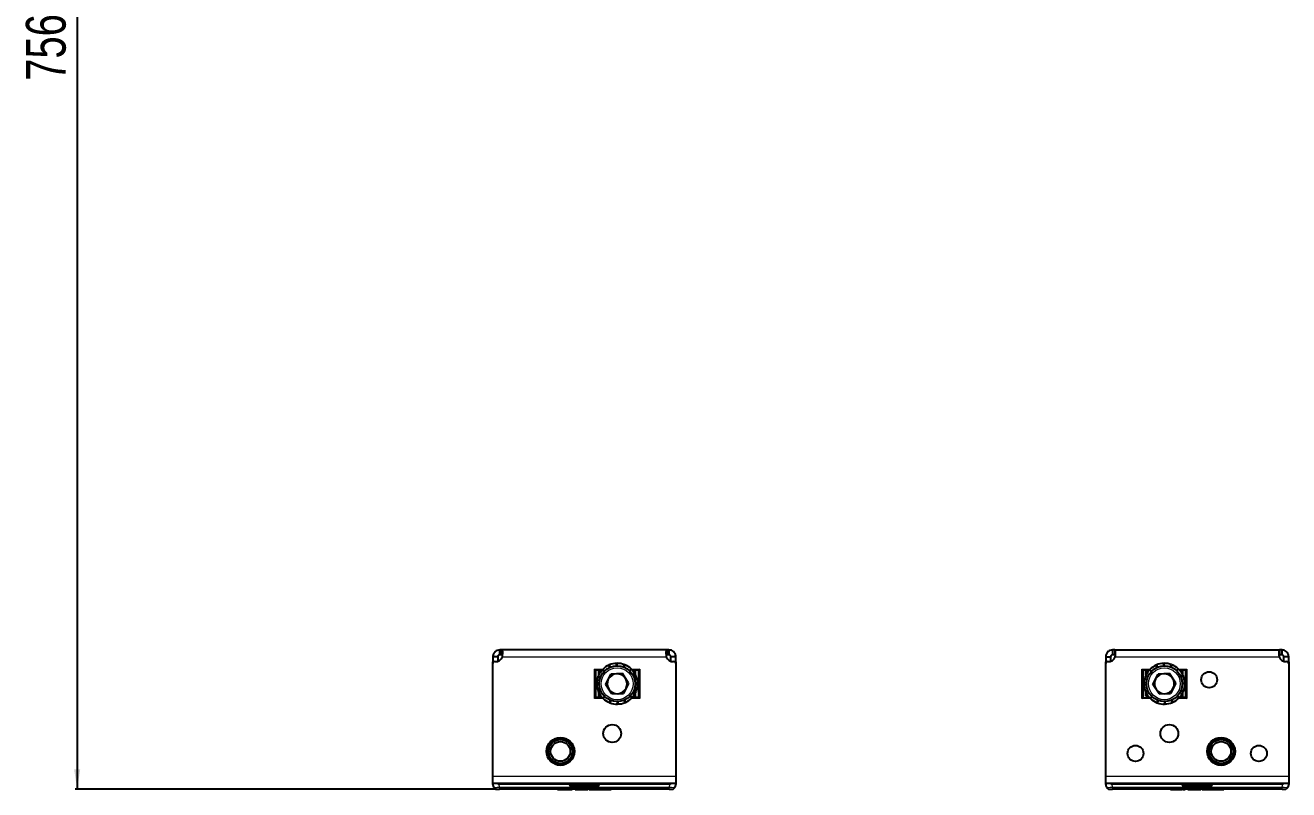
# Model space of a CAD drawing. Header units: millimetres. Extents: x -438 to 2419, y -870 to 591.
# Drawn here: x -438 to 197, y -870 to -486 of the extents above; entities that cross this region are included whole.
import ezdxf

# ---------------------------------------------------------------- set-up
doc = ezdxf.new("R2010")
doc.units = ezdxf.units.MM
doc.layers.add('FORMAT', color=7, linetype='Continuous')
doc.styles.add('SLDTEXTSTYLE0', font='TXT', dxfattribs={"width": 0.75})
doc.dimstyles.new('SLDDIMSTYLE0', dxfattribs={"dimtxt": 20, "dimasz": 10, "dimexe": 0, "dimexo": 0.0625, "dimgap": 5, "dimtad": 2, "dimdec": 1, "dimrnd": 1e-09, "dimzin": 12, "dimdsep": 46, "dimtxsty": 'SLDTEXTSTYLE0', "dimsah": 1, "dimcen": 0.09, "dimadec": 0, "dimazin": 3, "dimtfac": 1, "dimtofl": 0, "dimtmove": 0, "dimatfit": 3, "dimfxl": 0, "dimfrac": 2, "dimtolj": 1, "dimtzin": 12, "dimarcsym": 0})

# ---------------------------------------------------------------- blocks, each defined once
blk = doc.blocks.new('_D_7')
at = {"layer": 'FORMAT'}
for p, q in [((-201.53, -113.3), (-413.31, -113.3)), ((-412.31, -113.3), (-412.31, -869.3)), ((-201.53, -869.3), (-413.31, -869.3))]:
    blk.add_line(p, q, dxfattribs=at)
for points in [[(-412.31, -113.3), (-413.85, -123.3), (-410.77, -123.3)], [(-412.31, -869.3), (-410.77, -859.3), (-413.85, -859.3)]]:
    blk.add_solid(points, dxfattribs=at)
at = {"layer": 'FORMAT', "insert": (-438.09, -513.46), "char_height": 20, "attachment_point": 1, "rotation": 90, "style": 'SLDTEXTSTYLE0'}
blk.add_mtext('756', dxfattribs=at)

msp = doc.modelspace()

# ---------------------------------------------------------------- linework, layer by layer
at = {"color": 7, "linetype": 'Continuous', "lineweight": 25}
for p, q in [((-199.92, -801.8), (-199.92, -799.3)), ((-198.83, -799.3), (-199.92, -799.3)), ((-116.01, -799.3), (-198.83, -799.3)), ((-198.83, -801.8), (-198.83, -799.3)), ((-116.01, -799.3), (-116.01, -801.8)), ((-114.92, -799.3), (-116.01, -799.3)), ((-114.92, -799.3), (-114.92, -801.8)), ((108.08, -799.3), (108.08, -801.8)), ((109.17, -799.3), (108.08, -799.3)), ((109.17, -799.3), (109.17, -801.8)), ((109.17, -799.3), (191.99, -799.3)), ((191.99, -799.3), (191.99, -801.8)), ((193.08, -799.3), (191.99, -799.3)), ((193.08, -799.3), (193.08, -801.8)), ((-200.92, -802.8), (-203.42, -802.8)), ((-203.42, -802.8), (-203.42, -805.3)), ((-203.42, -806.2), (-203.42, -805.3)), ((-203.42, -862.8), (-203.42, -806.2)), ((-200.92, -802.8), (-200.92, -805.08)), ((-198.83, -801.8), (-199.92, -801.8)), ((-141.19, -807.3), (-141.22, -806.05)), ((-140.97, -806.05), (-141.06, -807.3)), ((-114.92, -801.8), (-116.01, -801.8)), ((-111.42, -802.8), (-113.92, -802.8)), ((-113.92, -805.08), (-113.92, -802.8)), ((-111.42, -805.3), (-111.42, -802.8)), ((-111.42, -805.3), (-111.42, -806.2)), ((-111.42, -806.2), (-111.42, -862.8)), ((104.58, -802.8), (107.08, -802.8)), ((104.58, -802.8), (104.58, -805.3)), ((104.58, -806.2), (104.58, -805.3)), ((104.58, -862.8), (104.58, -806.2)), ((107.08, -802.8), (107.08, -805.08)), ((109.17, -801.8), (108.08, -801.8)), ((133.77, -807.3), (133.73, -806.05)), ((133.98, -806.05), (133.9, -807.3)), ((193.08, -801.8), (191.99, -801.8)), ((196.58, -802.8), (194.08, -802.8)), ((194.08, -805.08), (194.08, -802.8)), ((196.58, -805.3), (196.58, -802.8)), ((196.58, -805.3), (196.58, -806.2)), ((196.58, -806.2), (196.58, -862.8)), ((-151.92, -809.3), (-152.27, -808.95)), ((-151.92, -809.3), (-151.92, -823.3)), ((-148.41, -809.3), (-151.92, -809.3)), ((-151.57, -809.65), (-151.92, -809.3)), ((-149.33, -813.1), (-150.5, -812.65)), ((-150.41, -812.42), (-149.29, -812.98)), ((-150.17, -811.88), (-150.17, -810)), ((-149.01, -810), (-150.17, -810)), ((-147.47, -810.12), (-148.38, -809.27)), ((-148.27, -809.3), (-148.35, -809.3)), ((-148.21, -809.09), (-147.38, -810.03)), ((-147.92, -809.55), (-147.92, -809.7)), ((-147.34, -809.99), (-147.92, -809.65)), ((-147.35, -810), (-147.6, -810)), ((-146.69, -816.6), (-144.07, -811.46)), ((-144.61, -808.09), (-145.12, -806.95)), ((-144.89, -806.85), (-144.49, -808.04)), ((-138.3, -811.15), (-144.07, -811.46)), ((-135.16, -815.99), (-138.3, -811.15)), ((-137.72, -807.88), (-137.28, -806.72)), ((-137.05, -806.81), (-137.61, -807.93)), ((-134.75, -809.75), (-133.89, -808.84)), ((-133.71, -809.01), (-134.66, -809.83)), ((-133.43, -809.3), (-129.92, -809.3)), ((-131.67, -810), (-132.84, -810)), ((-132.71, -812.61), (-131.57, -812.1)), ((-131.47, -812.33), (-132.66, -812.72)), ((-131.67, -811.88), (-131.67, -810)), ((-129.92, -809.3), (-130.27, -809.65)), ((-129.57, -808.95), (-129.92, -809.3)), ((-129.92, -809.3), (-129.92, -823.3)), ((122.73, -808.95), (123.08, -809.3)), ((123.08, -809.3), (126.59, -809.3)), ((123.08, -823.3), (123.08, -809.3)), ((123.08, -809.3), (123.43, -809.65)), ((125.65, -813.14), (124.48, -812.7)), ((124.57, -812.47), (125.7, -813.02)), ((124.83, -811.88), (124.83, -810)), ((125.99, -810), (124.83, -810)), ((127.5, -810.15), (126.59, -809.3)), ((126.76, -809.12), (127.59, -810.06)), ((127.65, -810), (127.33, -810)), ((128.31, -816.61), (130.92, -811.46)), ((130.35, -808.1), (129.84, -806.97)), ((130.06, -806.87), (130.47, -808.05)), ((136.69, -811.15), (130.92, -811.46)), ((139.84, -815.98), (136.69, -811.15)), ((137.24, -807.87), (137.68, -806.7)), ((137.91, -806.79), (137.35, -807.91)), ((140.22, -809.72), (141.08, -808.81)), ((141.26, -808.98), (140.31, -809.81)), ((145.08, -809.3), (141.57, -809.3)), ((143.33, -810), (142.16, -810)), ((142.27, -812.57), (143.41, -812.05)), ((143.51, -812.28), (142.32, -812.69)), ((143.33, -811.88), (143.33, -810)), ((144.73, -809.65), (145.08, -809.3)), ((145.08, -809.3), (145.43, -808.95)), ((145.08, -823.3), (145.08, -809.3)), ((-151.17, -816.35), (-149.92, -816.44)), ((-149.92, -816.56), (-151.17, -816.6)), ((-143.54, -821.44), (-146.69, -816.6)), ((-135.16, -815.99), (-137.78, -821.14)), ((-131.93, -816.03), (-130.68, -815.99)), ((-130.67, -816.24), (-131.92, -816.16)), ((123.83, -816.4), (125.08, -816.48)), ((125.08, -816.6), (123.83, -816.65)), ((131.47, -821.45), (128.31, -816.61)), ((139.84, -815.98), (137.24, -821.13)), ((143.07, -815.99), (144.32, -815.95)), ((144.33, -816.2), (143.08, -816.12)), ((-151.92, -823.3), (-152.27, -823.65)), ((-151.57, -822.95), (-151.92, -823.3)), ((-151.92, -823.3), (-148.41, -823.3)), ((-150.37, -820.27), (-149.18, -819.87)), ((-149.13, -819.98), (-150.27, -820.5)), ((-150.17, -822.6), (-150.17, -820.71)), ((-150.17, -822.6), (-149.01, -822.6)), ((-148.13, -823.58), (-147.19, -822.76)), ((-147.1, -822.85), (-147.95, -823.75)), ((-144.8, -825.79), (-144.24, -824.66)), ((-144.12, -824.71), (-144.56, -825.88)), ((-143.54, -821.44), (-137.78, -821.14)), ((-140.87, -826.55), (-140.78, -825.3)), ((-140.66, -825.29), (-140.62, -826.54)), ((-136.95, -825.75), (-137.35, -824.56)), ((-137.23, -824.51), (-136.72, -825.65)), ((-134.5, -822.61), (-133.92, -822.94)), ((-134.49, -822.6), (-134.24, -822.6)), ((-133.64, -823.51), (-134.46, -822.56)), ((-134.37, -822.47), (-133.46, -823.33)), ((-133.5, -823.3), (-133.57, -823.3)), ((-129.92, -823.3), (-133.43, -823.3)), ((-132.84, -822.6), (-131.67, -822.6)), ((-131.43, -820.17), (-132.55, -819.61)), ((-132.51, -819.49), (-131.34, -819.94)), ((-131.67, -822.6), (-131.67, -820.71)), ((-129.92, -823.3), (-130.27, -822.95)), ((-129.57, -823.65), (-129.92, -823.3)), ((122.73, -823.65), (123.08, -823.3)), ((123.08, -823.3), (126.59, -823.3)), ((124.65, -820.31), (125.83, -819.91)), ((125.89, -820.02), (124.75, -820.54)), ((124.83, -822.6), (124.83, -820.71)), ((124.83, -822.6), (125.99, -822.6)), ((126.9, -823.61), (127.84, -822.79)), ((127.93, -822.87), (127.08, -823.79)), ((130.25, -825.8), (130.8, -824.68)), ((130.92, -824.72), (130.48, -825.89)), ((131.47, -821.45), (137.24, -821.13)), ((134.18, -826.55), (134.26, -825.29)), ((134.38, -825.29), (134.43, -826.54)), ((138.09, -825.73), (137.69, -824.54)), ((137.8, -824.49), (138.32, -825.63)), ((140.51, -822.6), (140.82, -822.6)), ((141.4, -823.47), (140.57, -822.53)), ((140.66, -822.44), (141.57, -823.29)), ((141.08, -823.05), (141.08, -822.84)), ((141.57, -823.3), (145.08, -823.3)), ((142.16, -822.6), (143.33, -822.6)), ((143.59, -820.13), (142.46, -819.57)), ((142.51, -819.46), (143.68, -819.89)), ((143.33, -822.6), (143.33, -820.71)), ((144.73, -822.95), (145.08, -823.3)), ((145.08, -823.3), (145.43, -823.65)), ((-203.42, -866.3), (-203.42, -862.8)), ((-111.42, -862.8), (-111.42, -866.3)), ((104.58, -866.3), (104.58, -862.8)), ((196.58, -862.8), (196.58, -866.3)), ((-203.42, -866.5), (-203.42, -866.3)), ((-203.42, -866.3), (-111.42, -866.3)), ((-202.97, -868.18), (-203.42, -866.5)), ((-201.52, -869.3), (-200.07, -869.3)), ((-200.52, -866.5), (-164.92, -866.5)), ((-114.77, -869.3), (-200.07, -869.3)), ((-170.85, -869.5), (-170.85, -869.3)), ((-165.17, -869.5), (-170.41, -869.5)), ((-164.92, -866.3), (-164.92, -866.5)), ((-164.92, -866.5), (-164.92, -867)), ((-164.74, -869.5), (-164.74, -869.3)), ((-164.42, -867.5), (-150.42, -867.5)), ((-163.5, -869.5), (-163.5, -869.3)), ((-163.25, -869.5), (-163.25, -869.3)), ((-162.1, -869.5), (-162.1, -869.3)), ((-159.28, -869.5), (-162.1, -869.5)), ((-155.81, -869.52), (-155.81, -869.3)), ((-155, -869.5), (-155, -869.3)), ((-153.51, -869.5), (-155, -869.5)), ((-153.51, -869.5), (-153.51, -869.3)), ((-150.84, -869.5), (-153.51, -869.5)), ((-150.84, -869.5), (-150.84, -869.3)), ((-149.71, -869.5), (-150.84, -869.5)), ((-149.92, -866.3), (-149.92, -866.5)), ((-149.92, -866.5), (-114.32, -866.5)), ((-149.92, -867), (-149.92, -866.5)), ((-149.71, -869.5), (-149.71, -869.3)), ((-149.65, -869.5), (-149.71, -869.5)), ((-143.99, -869.5), (-143.99, -869.3)), ((-114.77, -869.3), (-113.32, -869.3)), ((-111.42, -866.5), (-111.87, -868.18)), ((-111.42, -866.3), (-111.42, -866.5)), ((104.58, -866.5), (104.58, -866.3)), ((104.58, -866.3), (196.58, -866.3)), ((105.03, -868.18), (104.58, -866.5)), ((106.48, -869.3), (107.93, -869.3)), ((107.48, -866.5), (143.08, -866.5)), ((193.23, -869.3), (107.93, -869.3)), ((137.15, -869.5), (137.15, -869.3)), ((142.83, -869.5), (137.59, -869.5)), ((143.08, -866.3), (143.08, -866.5)), ((143.08, -866.5), (143.08, -867)), ((143.26, -869.5), (143.26, -869.3)), ((143.58, -867.5), (157.58, -867.5)), ((144.5, -869.5), (144.5, -869.3)), ((144.75, -869.5), (144.75, -869.3)), ((145.9, -869.5), (145.9, -869.3)), ((148.72, -869.5), (145.9, -869.5)), ((152.19, -869.52), (152.19, -869.3)), ((153, -869.5), (153, -869.3)), ((154.49, -869.5), (153, -869.5)), ((154.49, -869.5), (154.49, -869.3)), ((157.16, -869.5), (154.49, -869.5)), ((157.16, -869.5), (157.16, -869.3)), ((158.29, -869.5), (157.16, -869.5)), ((158.08, -866.3), (158.08, -866.5)), ((158.08, -866.5), (193.68, -866.5)), ((158.08, -867), (158.08, -866.5)), ((158.29, -869.5), (158.29, -869.3)), ((158.35, -869.5), (158.29, -869.5)), ((164.01, -869.5), (164.01, -869.3)), ((193.23, -869.3), (194.68, -869.3)), ((196.58, -866.5), (196.13, -868.18)), ((196.58, -866.3), (196.58, -866.5))]:
    msp.add_line(p, q, dxfattribs=at)
at = {"color": 8, "linetype": 'Continuous', "lineweight": 18}
for p, q in [((-203.42, -805.3), (-202.86, -805.3)), ((-198.59, -802.8), (-116.25, -802.8)), ((-111.98, -805.3), (-111.42, -805.3)), ((104.58, -805.3), (105.14, -805.3)), ((109.41, -802.8), (191.75, -802.8)), ((196.02, -805.3), (196.58, -805.3)), ((-152.27, -808.95), (-148.07, -808.95)), ((-152.27, -823.65), (-152.27, -808.95)), ((-148.72, -809.65), (-151.57, -809.65)), ((-151.57, -809.65), (-151.57, -822.95)), ((-133.99, -808.95), (-129.57, -808.95)), ((-130.27, -809.65), (-133.12, -809.65)), ((-130.27, -822.95), (-130.27, -809.65)), ((-129.57, -808.95), (-129.57, -823.65)), ((122.73, -808.95), (126.93, -808.95)), ((122.73, -823.65), (122.73, -808.95)), ((126.28, -809.65), (123.43, -809.65)), ((123.43, -809.65), (123.43, -823.3)), ((140.94, -808.95), (145.43, -808.95)), ((144.73, -809.65), (141.88, -809.65)), ((144.73, -822.95), (144.73, -809.65)), ((145.43, -808.95), (145.43, -823.65)), ((-147.85, -823.65), (-152.27, -823.65)), ((-151.57, -822.95), (-148.72, -822.95)), ((-129.57, -823.65), (-133.78, -823.65)), ((-133.12, -822.95), (-130.27, -822.95)), ((127.21, -823.65), (122.73, -823.65)), ((145.43, -823.65), (141.22, -823.65)), ((141.88, -822.95), (144.73, -822.95)), ((-203.42, -862.8), (-111.42, -862.8)), ((104.58, -862.8), (196.58, -862.8)), ((-200.52, -866.5), (-200.07, -868.18)), ((-200.07, -868.18), (-114.77, -868.18)), ((-200.07, -868.18), (-200.07, -869.3)), ((-170.41, -869.5), (-170.41, -869.3)), ((-165.17, -869.5), (-165.17, -869.3)), ((-164.42, -867), (-164.92, -867)), ((-164.42, -866.3), (-164.42, -867)), ((-164.42, -867), (-164.42, -867.5)), ((-164.42, -867), (-150.42, -867)), ((-159.28, -869.5), (-159.28, -869.3)), ((-156.91, -869.5), (-156.91, -869.3)), ((-150.42, -867), (-150.42, -866.3)), ((-150.42, -867), (-149.92, -867)), ((-150.42, -867), (-150.42, -867.5)), ((-146.1, -869.5), (-146.1, -869.3)), ((-114.77, -868.18), (-114.32, -866.5)), ((-114.77, -869.3), (-114.77, -868.18)), ((107.48, -866.5), (107.93, -868.18)), ((107.93, -868.18), (193.23, -868.18)), ((107.93, -868.18), (107.93, -869.3)), ((137.59, -869.5), (137.59, -869.3)), ((142.83, -869.5), (142.83, -869.3)), ((143.58, -867), (143.08, -867)), ((143.58, -866.3), (143.58, -867)), ((143.58, -867), (143.58, -867.5)), ((143.58, -867), (157.58, -867)), ((148.72, -869.5), (148.72, -869.3)), ((151.09, -869.5), (151.09, -869.3)), ((157.58, -867), (157.58, -866.3)), ((157.58, -867), (158.08, -867)), ((157.58, -867), (157.58, -867.5)), ((161.9, -869.5), (161.9, -869.3)), ((193.23, -868.18), (193.68, -866.5)), ((193.23, -869.3), (193.23, -868.18))]:
    msp.add_line(p, q, dxfattribs=at)
at = {"color": 7, "linetype": 'Continuous', "lineweight": 25}
for centre, radius in [((-140.92, -816.3), 9), ((134.08, -816.3), 9), ((156.58, -814.3), 4), ((-143.42, -841.3), 4.5), ((136.58, -841.3), 4.5), ((-169.42, -850.3), 7), ((-169.42, -850.3), 6.5), ((-169.42, -850.3), 6), ((162.58, -850.3), 7), ((162.58, -850.3), 6.5), ((162.58, -850.3), 6), ((-169.42, -850.3), 4.93), ((119.58, -851.3), 4), ((162.58, -850.3), 4.93), ((181.58, -851.3), 4)]:
    msp.add_circle(centre, radius, dxfattribs=at)
at = {"color": 8, "linetype": 'Continuous', "lineweight": 18}
for centre, radius in [((-140.92, -816.3), 8), ((134.08, -816.3), 8), ((-169.42, -850.3), 6.25), ((162.58, -850.3), 6.25)]:
    msp.add_circle(centre, radius, dxfattribs=at)
at = {"color": 7, "linetype": 'Continuous', "lineweight": 25}
for centre, radius, start, end in [((-202.42, -806.2), 1, 83.62063, 180), ((-201.92, -801.73), 3.5, 263.62063, 342.17471), ((-140.92, -816.3), 10.25, 91.68676, 112.79086), ((-140.92, -816.3), 10.25, 69.18676, 90.29086), ((-112.92, -801.73), 3.5, 197.82529, 276.37937), ((-112.42, -806.2), 1, 0, 96.37937), ((105.58, -806.2), 1, 83.62063, 180), ((106.08, -801.73), 3.5, 263.62063, 342.17471), ((134.08, -816.3), 10.25, 91.95052, 113.05461), ((134.08, -816.3), 10.25, 69.45052, 90.55461), ((195.08, -801.73), 3.5, 197.82529, 276.37937), ((195.58, -806.2), 1, 360, 96.37937), ((-140.92, -816.3), 10.25, 159.18676, 180.29086), ((-140.92, -816.3), 10.25, 136.68676, 157.79086), ((-140.92, -816.3), 10.25, 114.18676, 135.29086), ((-140.92, -816.3), 5, 93.0175, 153.0175), ((-140.92, -816.3), 5, 33.0175, 93.0175), ((-140.92, -816.3), 10.25, 46.68676, 67.79086), ((-140.92, -816.3), 10.25, 24.18676, 45.29086), ((-140.92, -816.3), 10.25, 1.68676, 22.79086), ((134.08, -816.3), 10.25, 159.45052, 180.55461), ((134.08, -816.3), 10.25, 136.95052, 158.05461), ((134.08, -816.3), 10.25, 114.45052, 135.55461), ((134.08, -816.3), 5, 93.14553, 153.14553), ((134.08, -816.3), 5, 33.14553, 93.14553), ((134.08, -816.3), 10.25, 46.95052, 68.05461), ((134.08, -816.3), 10.25, 24.45052, 45.55461), ((134.08, -816.3), 10.25, 1.95052, 23.05461), ((-140.92, -816.3), 10.25, 181.68676, 202.79086), ((-140.92, -816.3), 5, 153.0175, 213.0175), ((-140.92, -816.3), 5, 213.0175, 273.0175), ((-140.92, -816.3), 5, 273.0175, 333.0175), ((-140.92, -816.3), 5, 333.0175, 33.0175), ((-140.92, -816.3), 10.25, 339.18676, 0.29086), ((134.08, -816.3), 10.25, 181.95052, 203.05461), ((134.08, -816.3), 5, 153.14553, 213.14553), ((134.08, -816.3), 5, 213.14553, 273.14553), ((134.08, -816.3), 5, 273.14553, 333.14553), ((134.08, -816.3), 5, 333.14553, 33.14553), ((134.08, -816.3), 10.25, 339.45052, 0.55461), ((-140.92, -816.3), 10.25, 204.18676, 225.29086), ((-140.92, -816.3), 10.25, 226.68676, 247.79086), ((-140.92, -816.3), 10.25, 294.18676, 315.29086), ((-140.92, -816.3), 10.25, 316.68676, 337.79086), ((134.08, -816.3), 10.25, 204.45052, 225.55461), ((134.08, -816.3), 10.25, 226.95052, 248.05461), ((134.08, -816.3), 10.25, 294.45052, 315.55461), ((134.08, -816.3), 10.25, 316.95052, 338.05461), ((-140.92, -816.3), 10.25, 249.18676, 270.29086), ((-140.92, -816.3), 10.25, 271.68676, 292.79086), ((134.08, -816.3), 10.25, 249.45052, 270.55461), ((134.08, -816.3), 10.25, 271.95052, 293.05461), ((-201.52, -867.8), 1.5, 195, 270), ((-164.42, -867), 0.5, 180, 270), ((-150.42, -867), 0.5, 270, 0), ((-113.32, -867.8), 1.5, 270, 345), ((106.48, -867.8), 1.5, 195, 270), ((143.58, -867), 0.5, 180, 270), ((157.58, -867), 0.5, 270, 0), ((194.68, -867.8), 1.5, 270, 345)]:
    msp.add_arc(centre, radius, start, end, dxfattribs=at)
at = {"color": 8, "linetype": 'Continuous', "lineweight": 18}
for centre, major_axis, start_param, end_param in [((-199.97, -867.8), (3, 0.38), 3.158333, 4.662092), ((-114.88, -867.8), (3, -0.38), 4.762686, 6.266445), ((108.03, -867.8), (3, 0.38), 3.158333, 4.662092), ((193.12, -867.8), (3, -0.38), 4.762686, 6.266445)]:
    msp.add_ellipse(centre, major_axis=major_axis, ratio=0.123038, start_param=start_param, end_param=end_param, dxfattribs=at)
at = {"color": 7, "linetype": 'Continuous', "lineweight": 25}
for centre, major_axis, start_param, end_param in [((-203.42, -854.91), (3.1, -11.57), 6.030113, 6.216148), ((-111.42, -854.91), (-3.1, -11.57), 0.067037, 0.253072), ((104.58, -854.91), (3.1, -11.57), 6.030113, 6.216148), ((196.58, -854.91), (-3.1, -11.57), 0.067037, 0.253072)]:
    msp.add_ellipse(centre, major_axis=major_axis, ratio=0.250563, start_param=start_param, end_param=end_param, dxfattribs=at)
for points, knots in [([(-199.92, -799.3), (-200.38, -799.35), (-201.18, -799.44), (-202.09, -800.01), (-202.68, -800.61), (-203.08, -801.24), (-203.37, -801.98), (-203.4, -802.52), (-203.42, -802.8)], [0, 0, 0, 0, 0.254149, 0.448213, 0.574908, 0.708872, 0.850468, 1, 1, 1, 1]), ([(-198.59, -802.8), (-198.56, -802.5), (-198.5, -801.95), (-198.43, -801.05), (-198.41, -800.17), (-198.55, -799.44), (-198.74, -799.35), (-198.83, -799.3)], [0, 0, 0, 0, 0.16069, 0.301312, 0.521951, 0.753573, 1, 1, 1, 1]), ([(-116.01, -799.3), (-116.06, -799.31), (-116.16, -799.35), (-116.31, -799.63), (-116.41, -800.09), (-116.43, -800.72), (-116.41, -801.33), (-116.35, -802.04), (-116.29, -802.54), (-116.25, -802.8)], [0, 0, 0, 0, 0.144067, 0.271276, 0.474907, 0.597997, 0.726338, 0.860245, 1, 1, 1, 1]), ([(-111.42, -802.8), (-111.45, -802.48), (-111.49, -801.89), (-111.89, -800.94), (-112.6, -800.08), (-113.7, -799.42), (-114.51, -799.34), (-114.92, -799.3)], [0, 0, 0, 0, 0.17084, 0.319217, 0.548103, 0.767822, 1, 1, 1, 1]), ([(108.08, -799.3), (107.62, -799.35), (106.82, -799.44), (105.91, -800.01), (105.32, -800.61), (104.92, -801.24), (104.63, -801.98), (104.6, -802.52), (104.58, -802.8)], [0, 0, 0, 0, 0.2541487, 0.4482127, 0.5749082, 0.7088724, 0.8504677, 1, 1, 1, 1]), ([(109.41, -802.8), (109.44, -802.5), (109.5, -801.95), (109.57, -801.05), (109.59, -800.17), (109.45, -799.44), (109.26, -799.35), (109.17, -799.3)], [0, 0, 0, 0, 0.16069, 0.301312, 0.521951, 0.753573, 1, 1, 1, 1]), ([(191.99, -799.3), (191.94, -799.31), (191.84, -799.35), (191.69, -799.63), (191.59, -800.09), (191.57, -800.72), (191.59, -801.33), (191.65, -802.04), (191.71, -802.54), (191.75, -802.8)], [0, 0, 0, 0, 0.144067, 0.271276, 0.474907, 0.597997, 0.726338, 0.860245, 1, 1, 1, 1]), ([(196.58, -802.8), (196.55, -802.48), (196.51, -801.89), (196.11, -800.94), (195.4, -800.08), (194.3, -799.42), (193.49, -799.34), (193.08, -799.3)], [0, 0, 0, 0, 0.17084, 0.319217, 0.548103, 0.767822, 1, 1, 1, 1]), ([(-199.92, -801.8), (-200.05, -801.81), (-200.26, -801.83), (-200.53, -801.99), (-200.71, -802.17), (-200.83, -802.35), (-200.91, -802.57), (-200.92, -802.72), (-200.92, -802.8)], [0, 0, 0, 0, 0.296302, 0.497469, 0.615497, 0.73607, 0.863114, 1, 1, 1, 1]), ([(-141.22, -806.05), (-141.18, -806.05), (-141.12, -806.05), (-141.04, -806.05), (-140.99, -806.05), (-140.97, -806.05)], [0, 0, 0, 0, 0.499981, 0.749988, 1, 1, 1, 1]), ([(-113.92, -802.8), (-113.93, -802.71), (-113.94, -802.54), (-114.03, -802.32), (-114.15, -802.15), (-114.28, -802.02), (-114.42, -801.93), (-114.64, -801.82), (-114.81, -801.81), (-114.92, -801.8)], [0, 0, 0, 0, 0.1543587, 0.2872828, 0.4004353, 0.4965437, 0.6043139, 0.7231511, 1, 1, 1, 1]), ([(108.08, -801.8), (107.95, -801.81), (107.74, -801.83), (107.47, -801.99), (107.29, -802.17), (107.17, -802.35), (107.09, -802.57), (107.08, -802.72), (107.08, -802.8)], [0, 0, 0, 0, 0.296302, 0.497469, 0.615497, 0.73607, 0.863114, 1, 1, 1, 1]), ([(133.73, -806.05), (133.77, -806.05), (133.83, -806.05), (133.92, -806.05), (133.96, -806.05), (133.98, -806.05)], [0, 0, 0, 0, 0.499981, 0.749988, 1, 1, 1, 1]), ([(194.08, -802.8), (194.07, -802.71), (194.06, -802.54), (193.97, -802.32), (193.85, -802.15), (193.72, -802.02), (193.58, -801.93), (193.36, -801.82), (193.19, -801.81), (193.08, -801.8)], [0, 0, 0, 0, 0.154359, 0.287283, 0.400435, 0.496544, 0.604314, 0.723151, 1, 1, 1, 1]), ([(-150.5, -812.65), (-150.49, -812.62), (-150.47, -812.56), (-150.43, -812.48), (-150.42, -812.44), (-150.41, -812.42)], [0, 0, 0, 0, 0.499981, 0.749988, 1, 1, 1, 1]), ([(-148.38, -809.27), (-148.35, -809.24), (-148.31, -809.19), (-148.25, -809.13), (-148.22, -809.1), (-148.21, -809.09)], [0, 0, 0, 0, 0.499981, 0.749988, 1, 1, 1, 1]), ([(-145.12, -806.95), (-145.08, -806.93), (-145.03, -806.9), (-144.95, -806.87), (-144.91, -806.86), (-144.89, -806.85)], [0, 0, 0, 0, 0.499981, 0.749988, 1, 1, 1, 1]), ([(-137.28, -806.72), (-137.24, -806.73), (-137.18, -806.75), (-137.11, -806.78), (-137.07, -806.8), (-137.05, -806.81)], [0, 0, 0, 0, 0.499981, 0.749988, 1, 1, 1, 1]), ([(-133.89, -808.84), (-133.86, -808.87), (-133.81, -808.91), (-133.76, -808.97), (-133.73, -809), (-133.71, -809.01)], [0, 0, 0, 0, 0.499981, 0.749988, 1, 1, 1, 1]), ([(-131.57, -812.1), (-131.55, -812.14), (-131.53, -812.19), (-131.5, -812.27), (-131.48, -812.31), (-131.47, -812.33)], [0, 0, 0, 0, 0.499981, 0.749988, 1, 1, 1, 1]), ([(124.48, -812.7), (124.5, -812.66), (124.52, -812.6), (124.55, -812.52), (124.56, -812.49), (124.57, -812.47)], [0, 0, 0, 0, 0.499981, 0.749988, 1, 1, 1, 1]), ([(126.59, -809.3), (126.62, -809.27), (126.66, -809.22), (126.72, -809.16), (126.75, -809.13), (126.76, -809.12)], [0, 0, 0, 0, 0.499981, 0.749988, 1, 1, 1, 1]), ([(129.84, -806.97), (129.87, -806.95), (129.93, -806.92), (130.01, -806.89), (130.05, -806.87), (130.06, -806.87)], [0, 0, 0, 0, 0.4999808, 0.7499881, 1, 1, 1, 1]), ([(137.68, -806.7), (137.72, -806.71), (137.77, -806.74), (137.85, -806.77), (137.89, -806.78), (137.91, -806.79)], [0, 0, 0, 0, 0.499981, 0.749988, 1, 1, 1, 1]), ([(141.08, -808.81), (141.11, -808.83), (141.15, -808.88), (141.21, -808.94), (141.24, -808.96), (141.26, -808.98)], [0, 0, 0, 0, 0.499981, 0.749988, 1, 1, 1, 1]), ([(143.41, -812.05), (143.43, -812.09), (143.45, -812.15), (143.49, -812.23), (143.5, -812.26), (143.51, -812.28)], [0, 0, 0, 0, 0.499981, 0.749988, 1, 1, 1, 1]), ([(-151.17, -816.6), (-151.17, -816.56), (-151.17, -816.49), (-151.17, -816.41), (-151.17, -816.37), (-151.17, -816.35)], [0, 0, 0, 0, 0.499981, 0.749988, 1, 1, 1, 1]), ([(-130.68, -815.99), (-130.67, -816.04), (-130.67, -816.1), (-130.67, -816.18), (-130.67, -816.22), (-130.67, -816.24)], [0, 0, 0, 0, 0.499981, 0.749988, 1, 1, 1, 1]), ([(123.83, -816.65), (123.83, -816.6), (123.83, -816.54), (123.83, -816.46), (123.83, -816.42), (123.83, -816.4)], [0, 0, 0, 0, 0.499981, 0.749988, 1, 1, 1, 1]), ([(144.32, -815.95), (144.32, -815.99), (144.33, -816.05), (144.33, -816.14), (144.33, -816.18), (144.33, -816.2)], [0, 0, 0, 0, 0.499981, 0.749988, 1, 1, 1, 1]), ([(-150.27, -820.5), (-150.29, -820.46), (-150.31, -820.4), (-150.35, -820.32), (-150.36, -820.29), (-150.37, -820.27)], [0, 0, 0, 0, 0.499981, 0.749988, 1, 1, 1, 1]), ([(-147.95, -823.75), (-147.98, -823.73), (-148.03, -823.68), (-148.09, -823.63), (-148.12, -823.6), (-148.13, -823.58)], [0, 0, 0, 0, 0.499981, 0.749988, 1, 1, 1, 1]), ([(-133.46, -823.33), (-133.49, -823.36), (-133.54, -823.4), (-133.59, -823.46), (-133.62, -823.49), (-133.64, -823.51)], [0, 0, 0, 0, 0.499981, 0.749988, 1, 1, 1, 1]), ([(-131.34, -819.94), (-131.36, -819.98), (-131.38, -820.04), (-131.41, -820.11), (-131.42, -820.15), (-131.43, -820.17)], [0, 0, 0, 0, 0.499981, 0.749988, 1, 1, 1, 1]), ([(124.75, -820.54), (124.73, -820.5), (124.7, -820.44), (124.67, -820.37), (124.66, -820.33), (124.65, -820.31)], [0, 0, 0, 0, 0.499981, 0.749988, 1, 1, 1, 1]), ([(127.08, -823.79), (127.05, -823.76), (127.01, -823.72), (126.95, -823.66), (126.92, -823.63), (126.9, -823.61)], [0, 0, 0, 0, 0.4999808, 0.7499881, 1, 1, 1, 1]), ([(141.57, -823.29), (141.54, -823.32), (141.5, -823.37), (141.44, -823.43), (141.41, -823.46), (141.4, -823.47)], [0, 0, 0, 0, 0.499981, 0.749988, 1, 1, 1, 1]), ([(143.68, -819.89), (143.66, -819.93), (143.64, -819.99), (143.61, -820.07), (143.59, -820.11), (143.59, -820.13)], [0, 0, 0, 0, 0.499981, 0.749988, 1, 1, 1, 1]), ([(-144.56, -825.88), (-144.6, -825.86), (-144.66, -825.84), (-144.74, -825.81), (-144.78, -825.79), (-144.8, -825.79)], [0, 0, 0, 0, 0.499981, 0.749988, 1, 1, 1, 1]), ([(-140.62, -826.54), (-140.66, -826.54), (-140.72, -826.54), (-140.81, -826.55), (-140.85, -826.55), (-140.87, -826.55)], [0, 0, 0, 0, 0.499981, 0.749988, 1, 1, 1, 1]), ([(-136.72, -825.65), (-136.76, -825.66), (-136.82, -825.69), (-136.89, -825.72), (-136.93, -825.74), (-136.95, -825.75)], [0, 0, 0, 0, 0.499981, 0.749988, 1, 1, 1, 1]), ([(130.48, -825.89), (130.44, -825.88), (130.38, -825.86), (130.31, -825.83), (130.27, -825.81), (130.25, -825.8)], [0, 0, 0, 0, 0.499981, 0.749988, 1, 1, 1, 1]), ([(134.43, -826.54), (134.39, -826.54), (134.32, -826.54), (134.24, -826.55), (134.2, -826.55), (134.18, -826.55)], [0, 0, 0, 0, 0.499981, 0.749988, 1, 1, 1, 1]), ([(138.32, -825.63), (138.28, -825.64), (138.23, -825.67), (138.15, -825.7), (138.11, -825.72), (138.09, -825.73)], [0, 0, 0, 0, 0.499981, 0.749988, 1, 1, 1, 1]), ([(-170.41, -869.5), (-170.48, -869.5), (-170.61, -869.5), (-170.75, -869.5), (-170.83, -869.5), (-170.84, -869.5), (-170.85, -869.5)], [0, 0, 0, 0, 0.281303, 0.555629, 0.773878, 1, 1, 1, 1]), ([(-164.74, -869.5), (-164.74, -869.5), (-164.76, -869.5), (-164.88, -869.5), (-165.02, -869.5), (-165.12, -869.5), (-165.17, -869.5)], [0, 0, 0, 0, 0.285248, 0.560563, 0.777151, 1, 1, 1, 1]), ([(-163.5, -869.5), (-163.55, -869.5), (-163.66, -869.5), (-163.96, -869.5), (-164.24, -869.5), (-164.45, -869.5), (-164.51, -869.5)], [0, 0, 0, 0, 0.255277, 0.538303, 0.854078, 1, 1, 1, 1]), ([(-163.68, -869.5), (-163.79, -869.5), (-164.03, -869.5), (-164.34, -869.5), (-164.51, -869.5), (-164.51, -869.5)], [0, 0, 0, 0, 0.466249, 0.997338, 1, 1, 1, 1]), ([(-156.91, -869.5), (-157.07, -869.5), (-157.43, -869.5), (-158.23, -869.5), (-158.86, -869.5), (-159.28, -869.5)], [0, 0, 0, 0, 0.216742, 0.489643, 1, 1, 1, 1]), ([(-155.82, -869.5), (-155.82, -869.5), (-155.79, -869.5), (-155.95, -869.5), (-156.32, -869.5), (-156.7, -869.5), (-156.91, -869.5)], [0, 0, 0, 0, 0.061615, 0.333035, 0.637399, 1, 1, 1, 1]), ([(-146.1, -869.5), (-146.61, -869.5), (-147.54, -869.5), (-148.73, -869.5), (-149.46, -869.5), (-149.64, -869.5), (-149.65, -869.5)], [0, 0, 0, 0, 0.381983, 0.713352, 0.984017, 1, 1, 1, 1]), ([(-143.99, -869.5), (-144.36, -869.5), (-145.05, -869.5), (-145.77, -869.5), (-146.1, -869.5)], [0, 0, 0, 0, 0.5368, 1, 1, 1, 1]), ([(137.59, -869.5), (137.52, -869.5), (137.39, -869.5), (137.25, -869.5), (137.17, -869.5), (137.16, -869.5), (137.15, -869.5)], [0, 0, 0, 0, 0.281303, 0.555629, 0.773878, 1, 1, 1, 1]), ([(143.26, -869.5), (143.26, -869.5), (143.24, -869.5), (143.12, -869.5), (142.98, -869.5), (142.88, -869.5), (142.83, -869.5)], [0, 0, 0, 0, 0.285248, 0.560563, 0.777151, 1, 1, 1, 1]), ([(144.5, -869.5), (144.45, -869.5), (144.34, -869.5), (144.04, -869.5), (143.76, -869.5), (143.55, -869.5), (143.49, -869.5)], [0, 0, 0, 0, 0.255277, 0.538303, 0.854078, 1, 1, 1, 1]), ([(144.32, -869.5), (144.21, -869.5), (143.97, -869.5), (143.66, -869.5), (143.49, -869.5), (143.49, -869.5)], [0, 0, 0, 0, 0.466249, 0.997338, 1, 1, 1, 1]), ([(151.09, -869.5), (150.93, -869.5), (150.57, -869.5), (149.77, -869.5), (149.14, -869.5), (148.72, -869.5)], [0, 0, 0, 0, 0.216742, 0.489643, 1, 1, 1, 1]), ([(152.18, -869.5), (152.18, -869.5), (152.21, -869.5), (152.05, -869.5), (151.68, -869.5), (151.3, -869.5), (151.09, -869.5)], [0, 0, 0, 0, 0.061615, 0.333035, 0.637399, 1, 1, 1, 1]), ([(161.9, -869.5), (161.39, -869.5), (160.46, -869.5), (159.27, -869.5), (158.54, -869.5), (158.36, -869.5), (158.35, -869.5)], [0, 0, 0, 0, 0.381983, 0.713352, 0.984017, 1, 1, 1, 1]), ([(164.01, -869.5), (163.64, -869.5), (162.95, -869.5), (162.23, -869.5), (161.9, -869.5)], [0, 0, 0, 0, 0.5368, 1, 1, 1, 1])]:
    msp.add_open_spline(points, degree=3, knots=knots, dxfattribs=at)
at = {"color": 8, "linetype": 'Continuous', "lineweight": 18}
msp.add_open_spline([(-147.92, -809.55), (-147.92, -809.55), (-147.93, -809.55), (-147.95, -809.56), (-147.98, -809.57), (-148.01, -809.59), (-148.03, -809.6)], degree=3, knots=[0, 0, 0, 0, 0.223996, 0.466894, 0.730231, 1, 1, 1, 1], dxfattribs=at)

# ---------------------------------------------------------------- dimensions: what is measured, and where the dimension line sits
at = {"layer": 'FORMAT'}
dim = msp.add_linear_dim(base=(-412.31, -869.3), p1=(-201.52, -113.3), p2=(-201.52, -869.3), angle=90, dimstyle='SLDDIMSTYLE0', dxfattribs=at)
dim.commit()
dim.dimension.update_dxf_attribs({"geometry": '_D_7', "text_midpoint": (-412.31, -491.3), "dimtype": 160})

doc.saveas('drawing.dxf')
